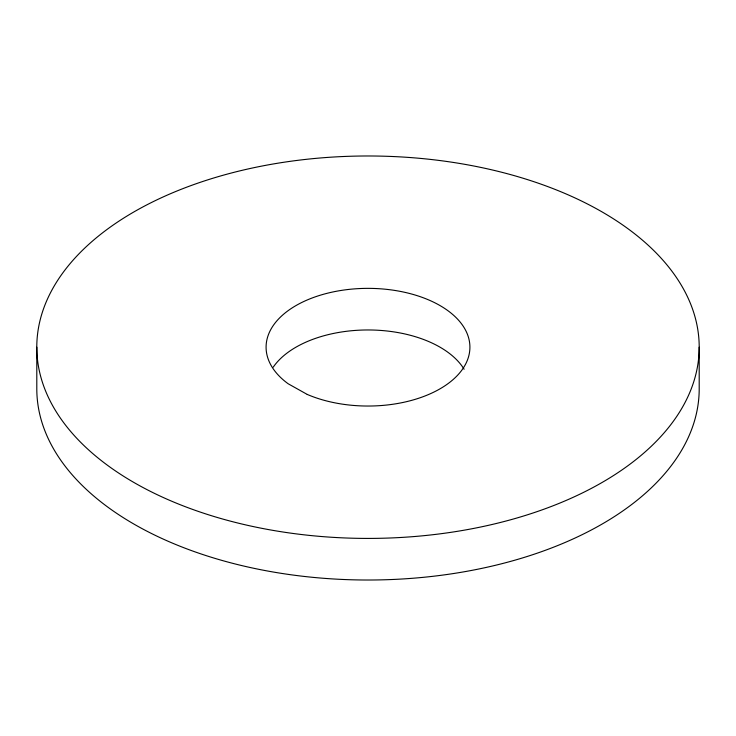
<?xml version="1.0" encoding="UTF-8"?>
<svg xmlns="http://www.w3.org/2000/svg" width="736" height="736" viewBox="0 0 736 736"><rect width="100%" height="100%" fill="white"/><g stroke="black" fill="none" stroke-linecap="round" stroke-linejoin="round"><path stroke-width="1.1" d="M699.2 347.199A331.2 191.213 0 0 1 202.4 512.799A331.2 191.213 0 0 1 202.4 181.599A331.2 191.213 0 0 1 699.2 347.199L699.2 388.801A331.2 191.213 0 0 1 368 580.014A331.2 191.213 0 0 1 36.8 388.801L36.8 347.199M273.24 367.154A101.908 58.834 0 0 1 369.923 329.976A101.908 58.834 0 0 1 464.103 369.233M307.252 394.441L288.144 383.75A101.908 58.834 0 0 1 344.365 289.966A101.908 58.834 0 0 1 467.829 359.021A101.908 58.834 0 0 1 307.252 394.441"/></g></svg>
